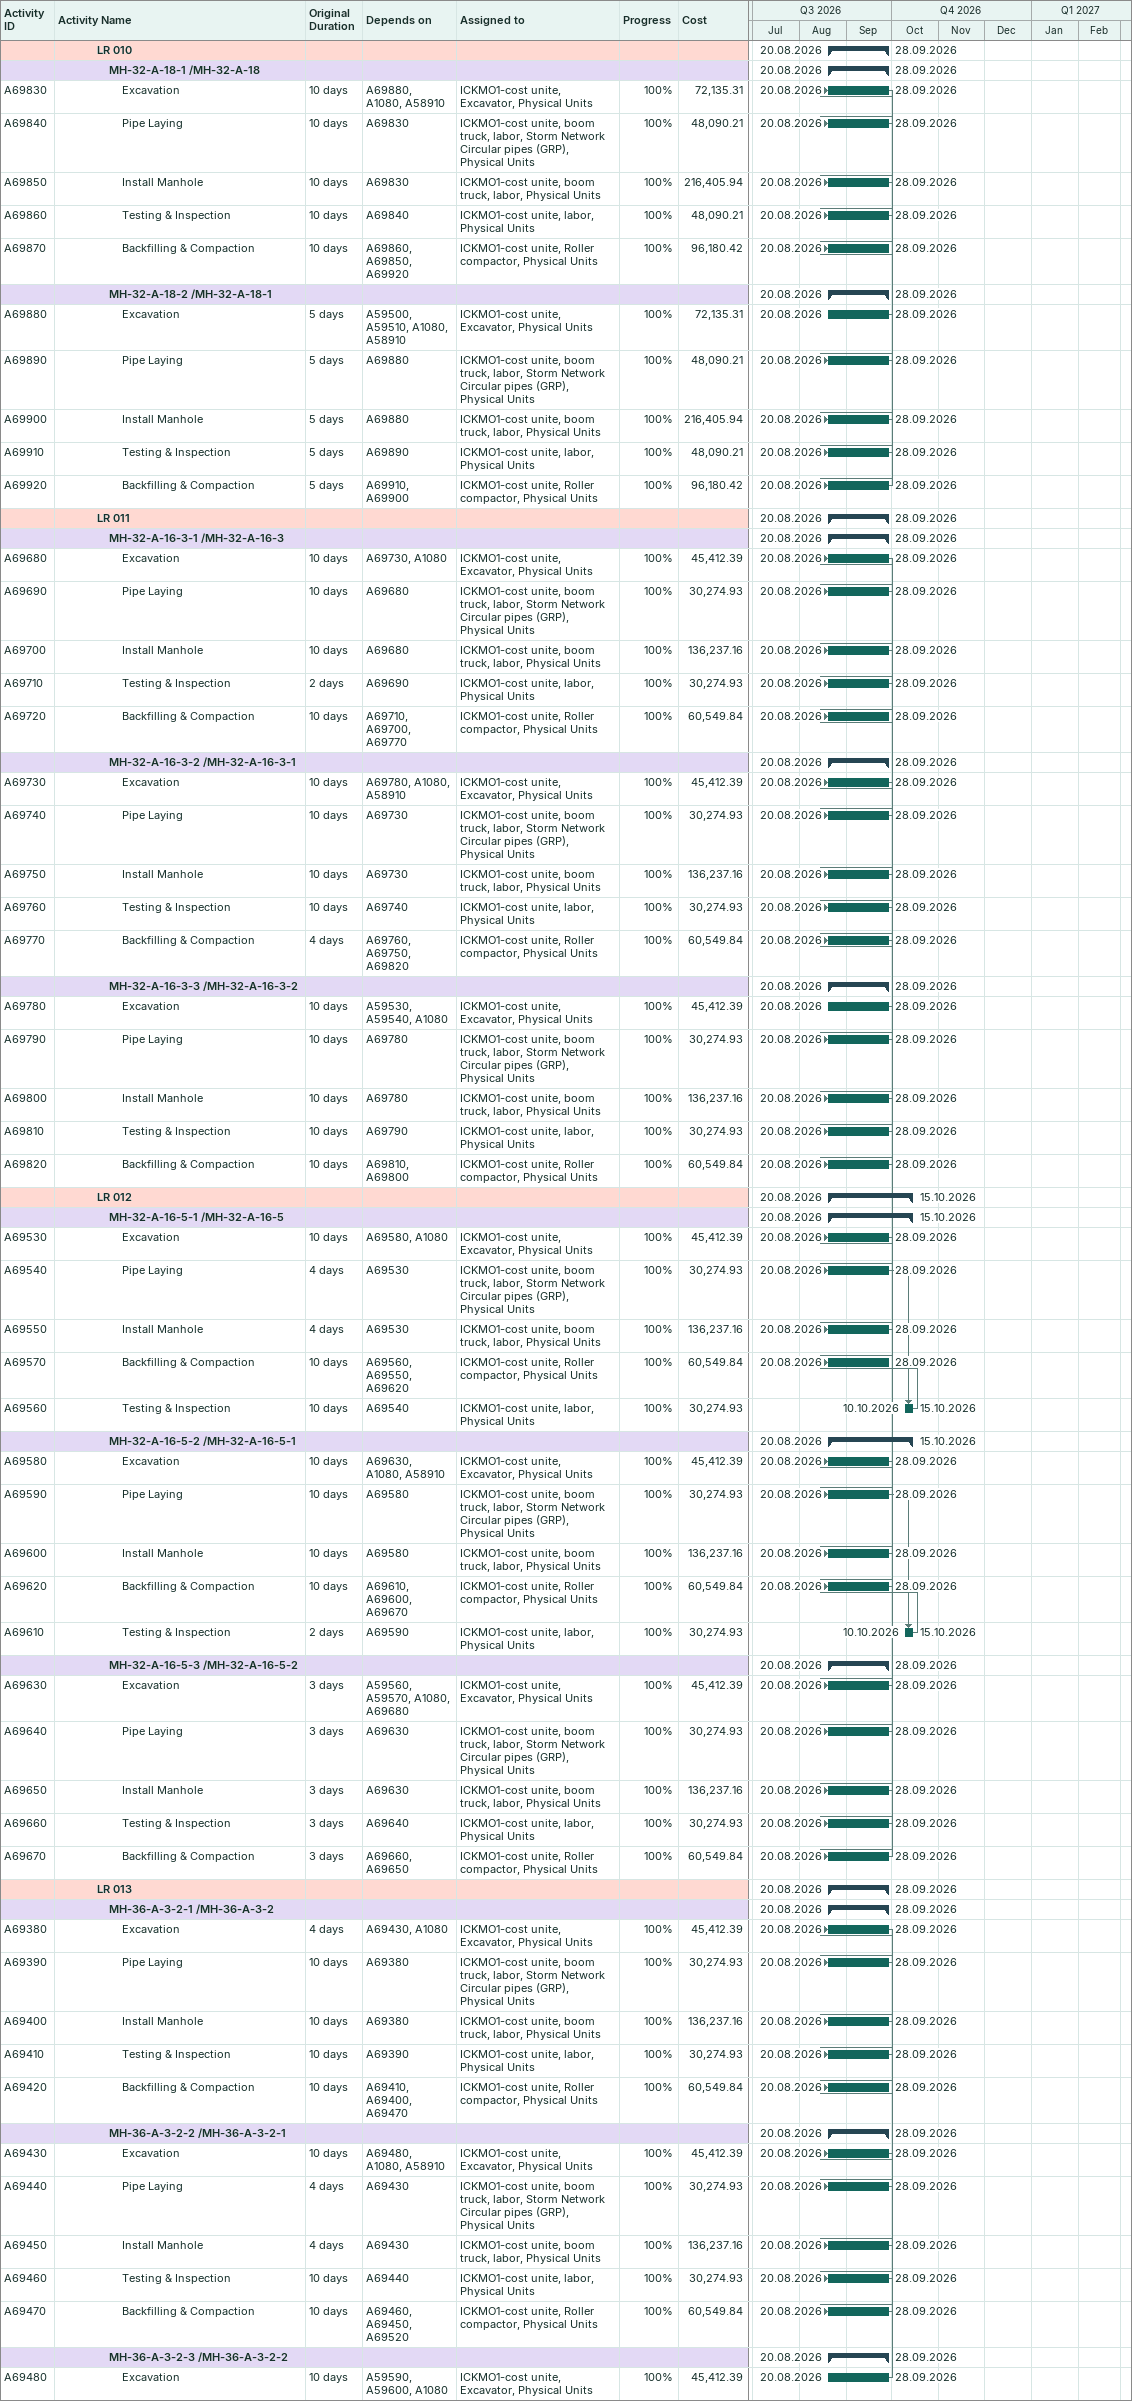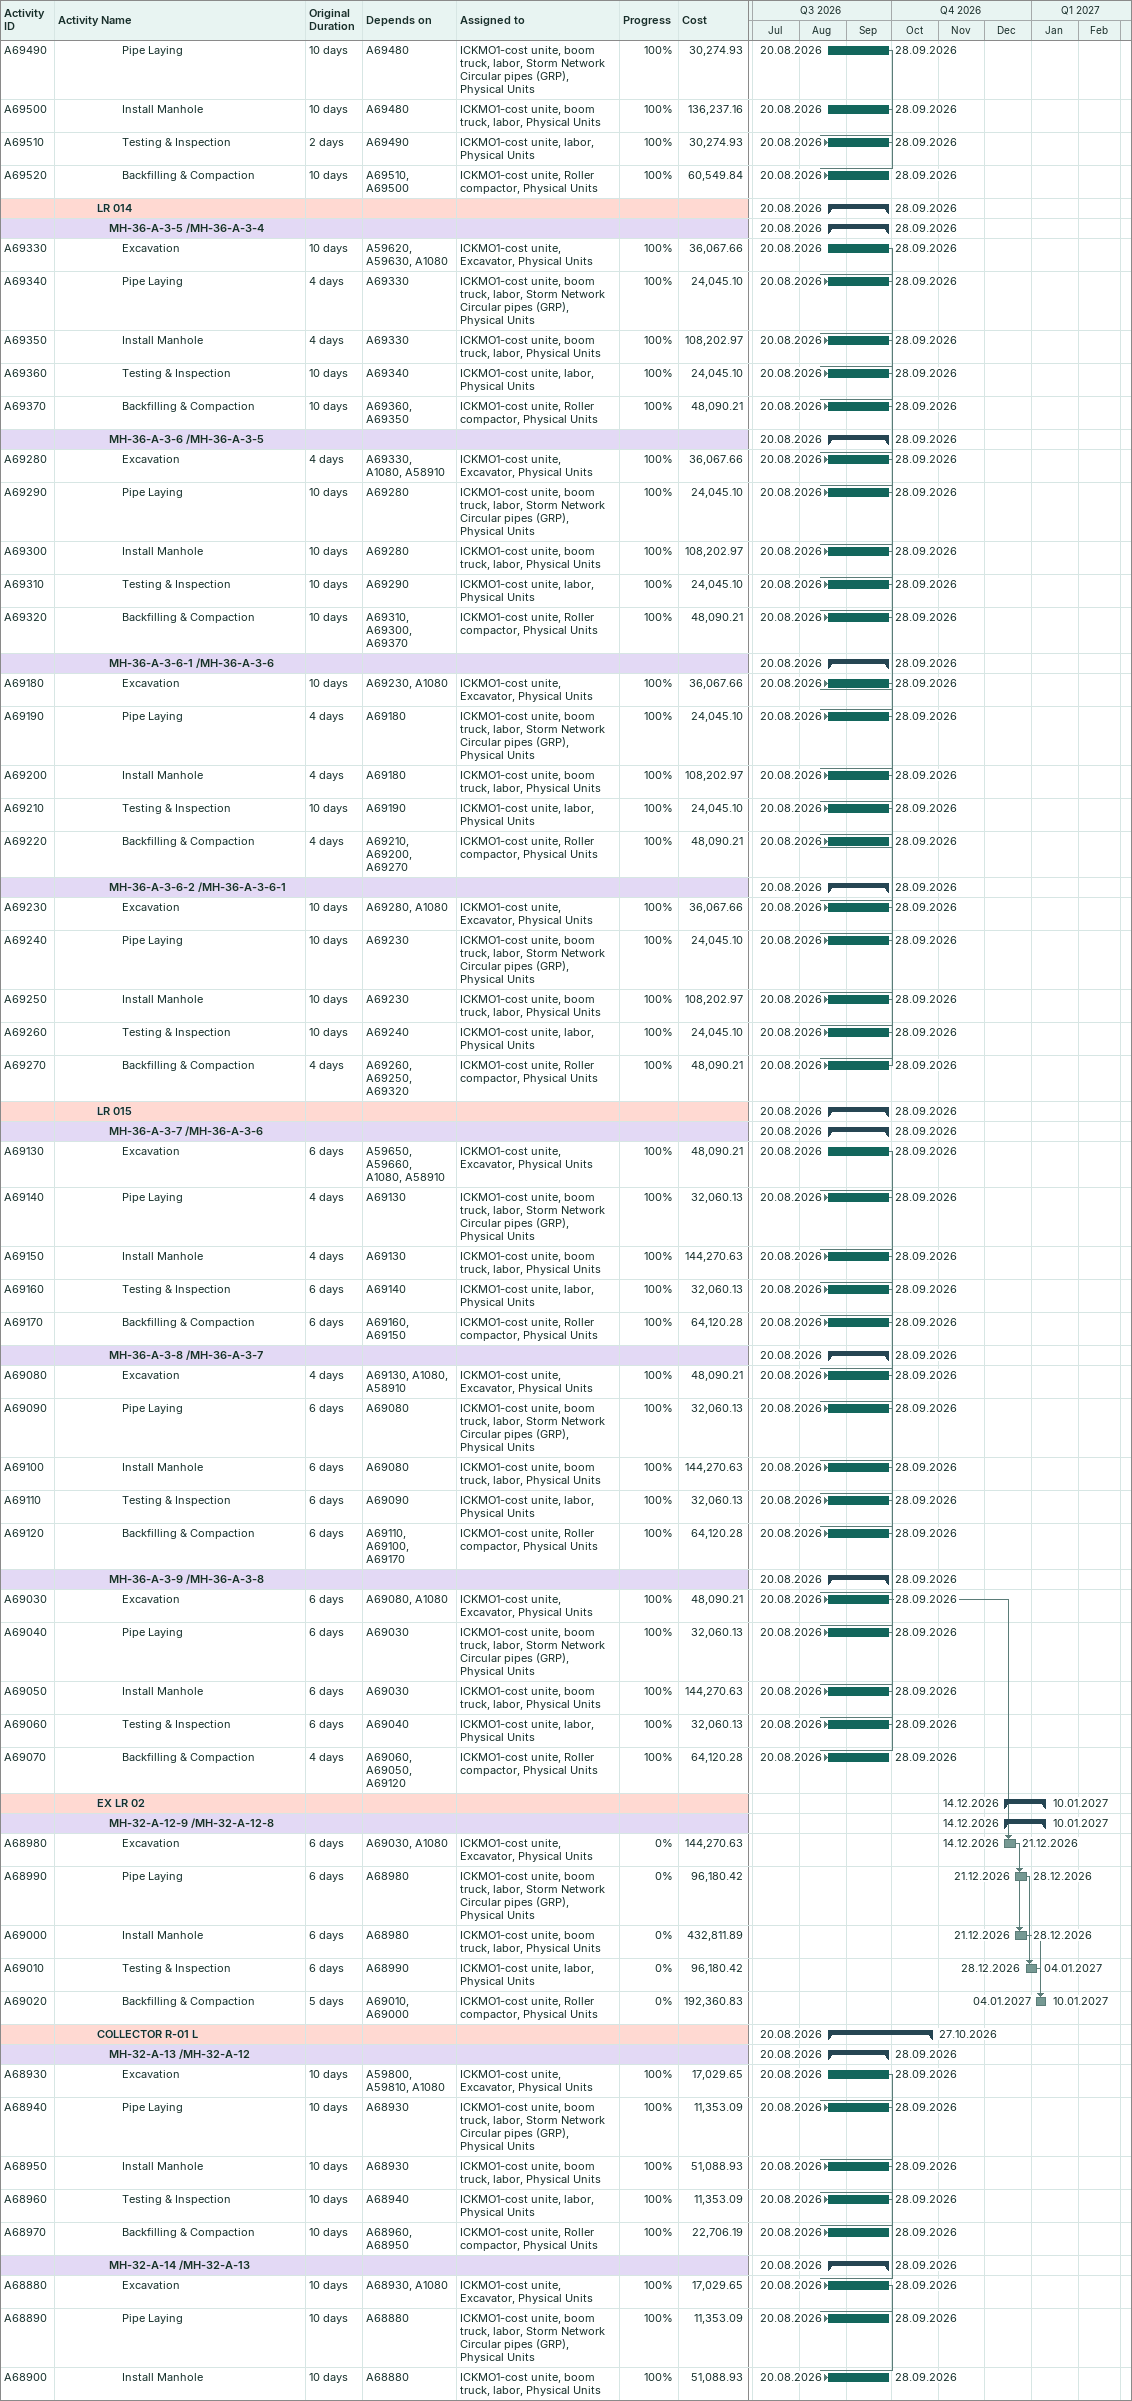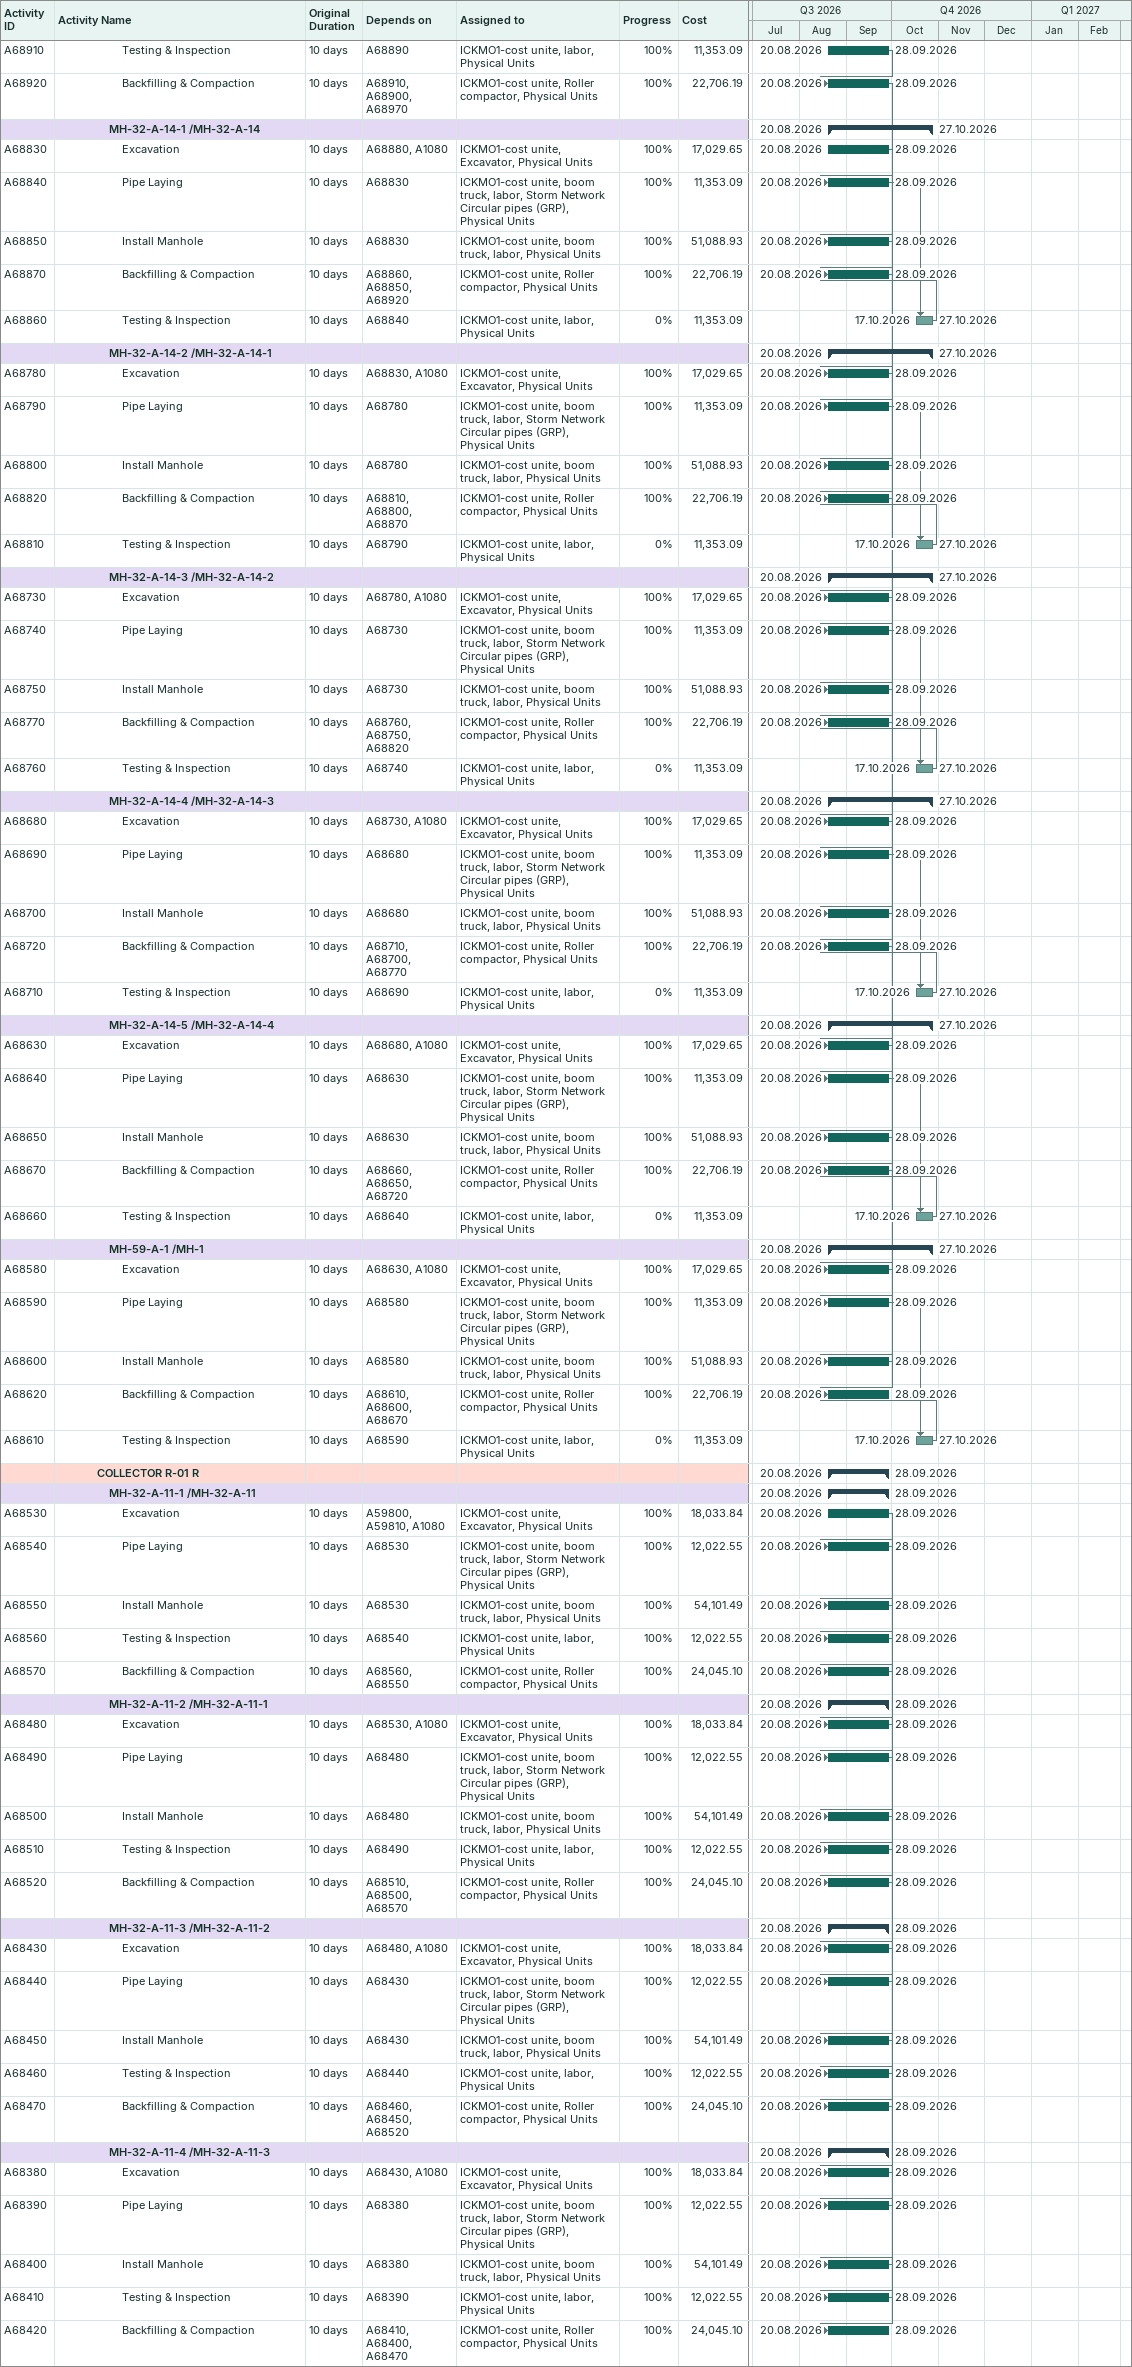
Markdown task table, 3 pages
| ID | Level | Task | Original duration | Start | Finish | Predecessors | Resources | % complete | Cost |
|---|---|---|---|---|---|---|---|---|---|
|  | 4 | **LR 010** |  | 2026-08-20 | 2026-09-28 |  |  |  |  |
|  | 5 | **MH-32-A-18-1 /MH-32-A-18** |  | 2026-08-20 | 2026-09-28 |  |  |  |  |
| A69830 | 6 | Excavation | 10d | 2026-08-20 | 2026-09-28 | A69880, A1080, A58910 | ICKMO1-cost unite, Excavator, Physical Units | 100 | 72135.31 |
| A69840 | 6 | Pipe Laying | 10d | 2026-08-20 | 2026-09-28 | A69830 | ICKMO1-cost unite, boom truck, labor, Storm Network Circular pipes (GRP), Physical Units | 100 | 48090.21 |
| A69850 | 6 | Install Manhole | 10d | 2026-08-20 | 2026-09-28 | A69830 | ICKMO1-cost unite, boom truck, labor, Physical Units | 100 | 216405.94 |
| A69860 | 6 | Testing & Inspection | 10d | 2026-08-20 | 2026-09-28 | A69840 | ICKMO1-cost unite, labor, Physical Units | 100 | 48090.21 |
| A69870 | 6 | Backfilling & Compaction | 10d | 2026-08-20 | 2026-09-28 | A69860, A69850, A69920 | ICKMO1-cost unite, Roller compactor, Physical Units | 100 | 96180.42 |
|  | 5 | **MH-32-A-18-2 /MH-32-A-18-1** |  | 2026-08-20 | 2026-09-28 |  |  |  |  |
| A69880 | 6 | Excavation | 5d | 2026-08-20 | 2026-09-28 | A59500, A59510, A1080, A58910 | ICKMO1-cost unite, Excavator, Physical Units | 100 | 72135.31 |
| A69890 | 6 | Pipe Laying | 5d | 2026-08-20 | 2026-09-28 | A69880 | ICKMO1-cost unite, boom truck, labor, Storm Network Circular pipes (GRP), Physical Units | 100 | 48090.21 |
| A69900 | 6 | Install Manhole | 5d | 2026-08-20 | 2026-09-28 | A69880 | ICKMO1-cost unite, boom truck, labor, Physical Units | 100 | 216405.94 |
| A69910 | 6 | Testing & Inspection | 5d | 2026-08-20 | 2026-09-28 | A69890 | ICKMO1-cost unite, labor, Physical Units | 100 | 48090.21 |
| A69920 | 6 | Backfilling & Compaction | 5d | 2026-08-20 | 2026-09-28 | A69910, A69900 | ICKMO1-cost unite, Roller compactor, Physical Units | 100 | 96180.42 |
|  | 4 | **LR 011** |  | 2026-08-20 | 2026-09-28 |  |  |  |  |
|  | 5 | **MH-32-A-16-3-1 /MH-32-A-16-3** |  | 2026-08-20 | 2026-09-28 |  |  |  |  |
| A69680 | 6 | Excavation | 10d | 2026-08-20 | 2026-09-28 | A69730, A1080 | ICKMO1-cost unite, Excavator, Physical Units | 100 | 45412.39 |
| A69690 | 6 | Pipe Laying | 10d | 2026-08-20 | 2026-09-28 | A69680 | ICKMO1-cost unite, boom truck, labor, Storm Network Circular pipes (GRP), Physical Units | 100 | 30274.93 |
| A69700 | 6 | Install Manhole | 10d | 2026-08-20 | 2026-09-28 | A69680 | ICKMO1-cost unite, boom truck, labor, Physical Units | 100 | 136237.16 |
| A69710 | 6 | Testing & Inspection | 2d | 2026-08-20 | 2026-09-28 | A69690 | ICKMO1-cost unite, labor, Physical Units | 100 | 30274.93 |
| A69720 | 6 | Backfilling & Compaction | 10d | 2026-08-20 | 2026-09-28 | A69710, A69700, A69770 | ICKMO1-cost unite, Roller compactor, Physical Units | 100 | 60549.84 |
|  | 5 | **MH-32-A-16-3-2 /MH-32-A-16-3-1** |  | 2026-08-20 | 2026-09-28 |  |  |  |  |
| A69730 | 6 | Excavation | 10d | 2026-08-20 | 2026-09-28 | A69780, A1080, A58910 | ICKMO1-cost unite, Excavator, Physical Units | 100 | 45412.39 |
| A69740 | 6 | Pipe Laying | 10d | 2026-08-20 | 2026-09-28 | A69730 | ICKMO1-cost unite, boom truck, labor, Storm Network Circular pipes (GRP), Physical Units | 100 | 30274.93 |
| A69750 | 6 | Install Manhole | 10d | 2026-08-20 | 2026-09-28 | A69730 | ICKMO1-cost unite, boom truck, labor, Physical Units | 100 | 136237.16 |
| A69760 | 6 | Testing & Inspection | 10d | 2026-08-20 | 2026-09-28 | A69740 | ICKMO1-cost unite, labor, Physical Units | 100 | 30274.93 |
| A69770 | 6 | Backfilling & Compaction | 4d | 2026-08-20 | 2026-09-28 | A69760, A69750, A69820 | ICKMO1-cost unite, Roller compactor, Physical Units | 100 | 60549.84 |
|  | 5 | **MH-32-A-16-3-3 /MH-32-A-16-3-2** |  | 2026-08-20 | 2026-09-28 |  |  |  |  |
| A69780 | 6 | Excavation | 10d | 2026-08-20 | 2026-09-28 | A59530, A59540, A1080 | ICKMO1-cost unite, Excavator, Physical Units | 100 | 45412.39 |
| A69790 | 6 | Pipe Laying | 10d | 2026-08-20 | 2026-09-28 | A69780 | ICKMO1-cost unite, boom truck, labor, Storm Network Circular pipes (GRP), Physical Units | 100 | 30274.93 |
| A69800 | 6 | Install Manhole | 10d | 2026-08-20 | 2026-09-28 | A69780 | ICKMO1-cost unite, boom truck, labor, Physical Units | 100 | 136237.16 |
| A69810 | 6 | Testing & Inspection | 10d | 2026-08-20 | 2026-09-28 | A69790 | ICKMO1-cost unite, labor, Physical Units | 100 | 30274.93 |
| A69820 | 6 | Backfilling & Compaction | 10d | 2026-08-20 | 2026-09-28 | A69810, A69800 | ICKMO1-cost unite, Roller compactor, Physical Units | 100 | 60549.84 |
|  | 4 | **LR 012** |  | 2026-08-20 | 2026-10-15 |  |  |  |  |
|  | 5 | **MH-32-A-16-5-1 /MH-32-A-16-5** |  | 2026-08-20 | 2026-10-15 |  |  |  |  |
| A69530 | 6 | Excavation | 10d | 2026-08-20 | 2026-09-28 | A69580, A1080 | ICKMO1-cost unite, Excavator, Physical Units | 100 | 45412.39 |
| A69540 | 6 | Pipe Laying | 4d | 2026-08-20 | 2026-09-28 | A69530 | ICKMO1-cost unite, boom truck, labor, Storm Network Circular pipes (GRP), Physical Units | 100 | 30274.93 |
| A69550 | 6 | Install Manhole | 4d | 2026-08-20 | 2026-09-28 | A69530 | ICKMO1-cost unite, boom truck, labor, Physical Units | 100 | 136237.16 |
| A69570 | 6 | Backfilling & Compaction | 10d | 2026-08-20 | 2026-09-28 | A69560, A69550, A69620 | ICKMO1-cost unite, Roller compactor, Physical Units | 100 | 60549.84 |
| A69560 | 6 | Testing & Inspection | 10d | 2026-10-10 | 2026-10-15 | A69540 | ICKMO1-cost unite, labor, Physical Units | 100 | 30274.93 |
|  | 5 | **MH-32-A-16-5-2 /MH-32-A-16-5-1** |  | 2026-08-20 | 2026-10-15 |  |  |  |  |
| A69580 | 6 | Excavation | 10d | 2026-08-20 | 2026-09-28 | A69630, A1080, A58910 | ICKMO1-cost unite, Excavator, Physical Units | 100 | 45412.39 |
| A69590 | 6 | Pipe Laying | 10d | 2026-08-20 | 2026-09-28 | A69580 | ICKMO1-cost unite, boom truck, labor, Storm Network Circular pipes (GRP), Physical Units | 100 | 30274.93 |
| A69600 | 6 | Install Manhole | 10d | 2026-08-20 | 2026-09-28 | A69580 | ICKMO1-cost unite, boom truck, labor, Physical Units | 100 | 136237.16 |
| A69620 | 6 | Backfilling & Compaction | 10d | 2026-08-20 | 2026-09-28 | A69610, A69600, A69670 | ICKMO1-cost unite, Roller compactor, Physical Units | 100 | 60549.84 |
| A69610 | 6 | Testing & Inspection | 2d | 2026-10-10 | 2026-10-15 | A69590 | ICKMO1-cost unite, labor, Physical Units | 100 | 30274.93 |
|  | 5 | **MH-32-A-16-5-3 /MH-32-A-16-5-2** |  | 2026-08-20 | 2026-09-28 |  |  |  |  |
| A69630 | 6 | Excavation | 3d | 2026-08-20 | 2026-09-28 | A59560, A59570, A1080, A69680 | ICKMO1-cost unite, Excavator, Physical Units | 100 | 45412.39 |
| A69640 | 6 | Pipe Laying | 3d | 2026-08-20 | 2026-09-28 | A69630 | ICKMO1-cost unite, boom truck, labor, Storm Network Circular pipes (GRP), Physical Units | 100 | 30274.93 |
| A69650 | 6 | Install Manhole | 3d | 2026-08-20 | 2026-09-28 | A69630 | ICKMO1-cost unite, boom truck, labor, Physical Units | 100 | 136237.16 |
| A69660 | 6 | Testing & Inspection | 3d | 2026-08-20 | 2026-09-28 | A69640 | ICKMO1-cost unite, labor, Physical Units | 100 | 30274.93 |
| A69670 | 6 | Backfilling & Compaction | 3d | 2026-08-20 | 2026-09-28 | A69660, A69650 | ICKMO1-cost unite, Roller compactor, Physical Units | 100 | 60549.84 |
|  | 4 | **LR 013** |  | 2026-08-20 | 2026-09-28 |  |  |  |  |
|  | 5 | **MH-36-A-3-2-1 /MH-36-A-3-2** |  | 2026-08-20 | 2026-09-28 |  |  |  |  |
| A69380 | 6 | Excavation | 4d | 2026-08-20 | 2026-09-28 | A69430, A1080 | ICKMO1-cost unite, Excavator, Physical Units | 100 | 45412.39 |
| A69390 | 6 | Pipe Laying | 10d | 2026-08-20 | 2026-09-28 | A69380 | ICKMO1-cost unite, boom truck, labor, Storm Network Circular pipes (GRP), Physical Units | 100 | 30274.93 |
| A69400 | 6 | Install Manhole | 10d | 2026-08-20 | 2026-09-28 | A69380 | ICKMO1-cost unite, boom truck, labor, Physical Units | 100 | 136237.16 |
| A69410 | 6 | Testing & Inspection | 10d | 2026-08-20 | 2026-09-28 | A69390 | ICKMO1-cost unite, labor, Physical Units | 100 | 30274.93 |
| A69420 | 6 | Backfilling & Compaction | 10d | 2026-08-20 | 2026-09-28 | A69410, A69400, A69470 | ICKMO1-cost unite, Roller compactor, Physical Units | 100 | 60549.84 |
|  | 5 | **MH-36-A-3-2-2 /MH-36-A-3-2-1** |  | 2026-08-20 | 2026-09-28 |  |  |  |  |
| A69430 | 6 | Excavation | 10d | 2026-08-20 | 2026-09-28 | A69480, A1080, A58910 | ICKMO1-cost unite, Excavator, Physical Units | 100 | 45412.39 |
| A69440 | 6 | Pipe Laying | 4d | 2026-08-20 | 2026-09-28 | A69430 | ICKMO1-cost unite, boom truck, labor, Storm Network Circular pipes (GRP), Physical Units | 100 | 30274.93 |
| A69450 | 6 | Install Manhole | 4d | 2026-08-20 | 2026-09-28 | A69430 | ICKMO1-cost unite, boom truck, labor, Physical Units | 100 | 136237.16 |
| A69460 | 6 | Testing & Inspection | 10d | 2026-08-20 | 2026-09-28 | A69440 | ICKMO1-cost unite, labor, Physical Units | 100 | 30274.93 |
| A69470 | 6 | Backfilling & Compaction | 10d | 2026-08-20 | 2026-09-28 | A69460, A69450, A69520 | ICKMO1-cost unite, Roller compactor, Physical Units | 100 | 60549.84 |
|  | 5 | **MH-36-A-3-2-3 /MH-36-A-3-2-2** |  | 2026-08-20 | 2026-09-28 |  |  |  |  |
| A69480 | 6 | Excavation | 10d | 2026-08-20 | 2026-09-28 | A59590, A59600, A1080 | ICKMO1-cost unite, Excavator, Physical Units | 100 | 45412.39 |
| A69490 | 6 | Pipe Laying | 10d | 2026-08-20 | 2026-09-28 | A69480 | ICKMO1-cost unite, boom truck, labor, Storm Network Circular pipes (GRP), Physical Units | 100 | 30274.93 |
| A69500 | 6 | Install Manhole | 10d | 2026-08-20 | 2026-09-28 | A69480 | ICKMO1-cost unite, boom truck, labor, Physical Units | 100 | 136237.16 |
| A69510 | 6 | Testing & Inspection | 2d | 2026-08-20 | 2026-09-28 | A69490 | ICKMO1-cost unite, labor, Physical Units | 100 | 30274.93 |
| A69520 | 6 | Backfilling & Compaction | 10d | 2026-08-20 | 2026-09-28 | A69510, A69500 | ICKMO1-cost unite, Roller compactor, Physical Units | 100 | 60549.84 |
|  | 4 | **LR 014** |  | 2026-08-20 | 2026-09-28 |  |  |  |  |
|  | 5 | **MH-36-A-3-5 /MH-36-A-3-4** |  | 2026-08-20 | 2026-09-28 |  |  |  |  |
| A69330 | 6 | Excavation | 10d | 2026-08-20 | 2026-09-28 | A59620, A59630, A1080 | ICKMO1-cost unite, Excavator, Physical Units | 100 | 36067.66 |
| A69340 | 6 | Pipe Laying | 4d | 2026-08-20 | 2026-09-28 | A69330 | ICKMO1-cost unite, boom truck, labor, Storm Network Circular pipes (GRP), Physical Units | 100 | 24045.10 |
| A69350 | 6 | Install Manhole | 4d | 2026-08-20 | 2026-09-28 | A69330 | ICKMO1-cost unite, boom truck, labor, Physical Units | 100 | 108202.97 |
| A69360 | 6 | Testing & Inspection | 10d | 2026-08-20 | 2026-09-28 | A69340 | ICKMO1-cost unite, labor, Physical Units | 100 | 24045.10 |
| A69370 | 6 | Backfilling & Compaction | 10d | 2026-08-20 | 2026-09-28 | A69360, A69350 | ICKMO1-cost unite, Roller compactor, Physical Units | 100 | 48090.21 |
|  | 5 | **MH-36-A-3-6 /MH-36-A-3-5** |  | 2026-08-20 | 2026-09-28 |  |  |  |  |
| A69280 | 6 | Excavation | 4d | 2026-08-20 | 2026-09-28 | A69330, A1080, A58910 | ICKMO1-cost unite, Excavator, Physical Units | 100 | 36067.66 |
| A69290 | 6 | Pipe Laying | 10d | 2026-08-20 | 2026-09-28 | A69280 | ICKMO1-cost unite, boom truck, labor, Storm Network Circular pipes (GRP), Physical Units | 100 | 24045.10 |
| A69300 | 6 | Install Manhole | 10d | 2026-08-20 | 2026-09-28 | A69280 | ICKMO1-cost unite, boom truck, labor, Physical Units | 100 | 108202.97 |
| A69310 | 6 | Testing & Inspection | 10d | 2026-08-20 | 2026-09-28 | A69290 | ICKMO1-cost unite, labor, Physical Units | 100 | 24045.10 |
| A69320 | 6 | Backfilling & Compaction | 10d | 2026-08-20 | 2026-09-28 | A69310, A69300, A69370 | ICKMO1-cost unite, Roller compactor, Physical Units | 100 | 48090.21 |
|  | 5 | **MH-36-A-3-6-1 /MH-36-A-3-6** |  | 2026-08-20 | 2026-09-28 |  |  |  |  |
| A69180 | 6 | Excavation | 10d | 2026-08-20 | 2026-09-28 | A69230, A1080 | ICKMO1-cost unite, Excavator, Physical Units | 100 | 36067.66 |
| A69190 | 6 | Pipe Laying | 4d | 2026-08-20 | 2026-09-28 | A69180 | ICKMO1-cost unite, boom truck, labor, Storm Network Circular pipes (GRP), Physical Units | 100 | 24045.10 |
| A69200 | 6 | Install Manhole | 4d | 2026-08-20 | 2026-09-28 | A69180 | ICKMO1-cost unite, boom truck, labor, Physical Units | 100 | 108202.97 |
| A69210 | 6 | Testing & Inspection | 10d | 2026-08-20 | 2026-09-28 | A69190 | ICKMO1-cost unite, labor, Physical Units | 100 | 24045.10 |
| A69220 | 6 | Backfilling & Compaction | 4d | 2026-08-20 | 2026-09-28 | A69210, A69200, A69270 | ICKMO1-cost unite, Roller compactor, Physical Units | 100 | 48090.21 |
|  | 5 | **MH-36-A-3-6-2 /MH-36-A-3-6-1** |  | 2026-08-20 | 2026-09-28 |  |  |  |  |
| A69230 | 6 | Excavation | 10d | 2026-08-20 | 2026-09-28 | A69280, A1080 | ICKMO1-cost unite, Excavator, Physical Units | 100 | 36067.66 |
| A69240 | 6 | Pipe Laying | 10d | 2026-08-20 | 2026-09-28 | A69230 | ICKMO1-cost unite, boom truck, labor, Storm Network Circular pipes (GRP), Physical Units | 100 | 24045.10 |
| A69250 | 6 | Install Manhole | 10d | 2026-08-20 | 2026-09-28 | A69230 | ICKMO1-cost unite, boom truck, labor, Physical Units | 100 | 108202.97 |
| A69260 | 6 | Testing & Inspection | 10d | 2026-08-20 | 2026-09-28 | A69240 | ICKMO1-cost unite, labor, Physical Units | 100 | 24045.10 |
| A69270 | 6 | Backfilling & Compaction | 4d | 2026-08-20 | 2026-09-28 | A69260, A69250, A69320 | ICKMO1-cost unite, Roller compactor, Physical Units | 100 | 48090.21 |
|  | 4 | **LR 015** |  | 2026-08-20 | 2026-09-28 |  |  |  |  |
|  | 5 | **MH-36-A-3-7 /MH-36-A-3-6** |  | 2026-08-20 | 2026-09-28 |  |  |  |  |
| A69130 | 6 | Excavation | 6d | 2026-08-20 | 2026-09-28 | A59650, A59660, A1080, A58910 | ICKMO1-cost unite, Excavator, Physical Units | 100 | 48090.21 |
| A69140 | 6 | Pipe Laying | 4d | 2026-08-20 | 2026-09-28 | A69130 | ICKMO1-cost unite, boom truck, labor, Storm Network Circular pipes (GRP), Physical Units | 100 | 32060.13 |
| A69150 | 6 | Install Manhole | 4d | 2026-08-20 | 2026-09-28 | A69130 | ICKMO1-cost unite, boom truck, labor, Physical Units | 100 | 144270.63 |
| A69160 | 6 | Testing & Inspection | 6d | 2026-08-20 | 2026-09-28 | A69140 | ICKMO1-cost unite, labor, Physical Units | 100 | 32060.13 |
| A69170 | 6 | Backfilling & Compaction | 6d | 2026-08-20 | 2026-09-28 | A69160, A69150 | ICKMO1-cost unite, Roller compactor, Physical Units | 100 | 64120.28 |
|  | 5 | **MH-36-A-3-8 /MH-36-A-3-7** |  | 2026-08-20 | 2026-09-28 |  |  |  |  |
| A69080 | 6 | Excavation | 4d | 2026-08-20 | 2026-09-28 | A69130, A1080, A58910 | ICKMO1-cost unite, Excavator, Physical Units | 100 | 48090.21 |
| A69090 | 6 | Pipe Laying | 6d | 2026-08-20 | 2026-09-28 | A69080 | ICKMO1-cost unite, boom truck, labor, Storm Network Circular pipes (GRP), Physical Units | 100 | 32060.13 |
| A69100 | 6 | Install Manhole | 6d | 2026-08-20 | 2026-09-28 | A69080 | ICKMO1-cost unite, boom truck, labor, Physical Units | 100 | 144270.63 |
| A69110 | 6 | Testing & Inspection | 6d | 2026-08-20 | 2026-09-28 | A69090 | ICKMO1-cost unite, labor, Physical Units | 100 | 32060.13 |
| A69120 | 6 | Backfilling & Compaction | 6d | 2026-08-20 | 2026-09-28 | A69110, A69100, A69170 | ICKMO1-cost unite, Roller compactor, Physical Units | 100 | 64120.28 |
|  | 5 | **MH-36-A-3-9 /MH-36-A-3-8** |  | 2026-08-20 | 2026-09-28 |  |  |  |  |
| A69030 | 6 | Excavation | 6d | 2026-08-20 | 2026-09-28 | A69080, A1080 | ICKMO1-cost unite, Excavator, Physical Units | 100 | 48090.21 |
| A69040 | 6 | Pipe Laying | 6d | 2026-08-20 | 2026-09-28 | A69030 | ICKMO1-cost unite, boom truck, labor, Storm Network Circular pipes (GRP), Physical Units | 100 | 32060.13 |
| A69050 | 6 | Install Manhole | 6d | 2026-08-20 | 2026-09-28 | A69030 | ICKMO1-cost unite, boom truck, labor, Physical Units | 100 | 144270.63 |
| A69060 | 6 | Testing & Inspection | 6d | 2026-08-20 | 2026-09-28 | A69040 | ICKMO1-cost unite, labor, Physical Units | 100 | 32060.13 |
| A69070 | 6 | Backfilling & Compaction | 4d | 2026-08-20 | 2026-09-28 | A69060, A69050, A69120 | ICKMO1-cost unite, Roller compactor, Physical Units | 100 | 64120.28 |
|  | 4 | **EX LR 02** |  | 2026-12-14 | 2027-01-10 |  |  |  |  |
|  | 5 | **MH-32-A-12-9 /MH-32-A-12-8** |  | 2026-12-14 | 2027-01-10 |  |  |  |  |
| A68980 | 6 | Excavation | 6d | 2026-12-14 | 2026-12-21 | A69030, A1080 | ICKMO1-cost unite, Excavator, Physical Units | 0 | 144270.63 |
| A68990 | 6 | Pipe Laying | 6d | 2026-12-21 | 2026-12-28 | A68980 | ICKMO1-cost unite, boom truck, labor, Storm Network Circular pipes (GRP), Physical Units | 0 | 96180.42 |
| A69000 | 6 | Install Manhole | 6d | 2026-12-21 | 2026-12-28 | A68980 | ICKMO1-cost unite, boom truck, labor, Physical Units | 0 | 432811.89 |
| A69010 | 6 | Testing & Inspection | 6d | 2026-12-28 | 2027-01-04 | A68990 | ICKMO1-cost unite, labor, Physical Units | 0 | 96180.42 |
| A69020 | 6 | Backfilling & Compaction | 5d | 2027-01-04 | 2027-01-10 | A69010, A69000 | ICKMO1-cost unite, Roller compactor, Physical Units | 0 | 192360.83 |
|  | 4 | **COLLECTOR R-01 L** |  | 2026-08-20 | 2026-10-27 |  |  |  |  |
|  | 5 | **MH-32-A-13 /MH-32-A-12** |  | 2026-08-20 | 2026-09-28 |  |  |  |  |
| A68930 | 6 | Excavation | 10d | 2026-08-20 | 2026-09-28 | A59800, A59810, A1080 | ICKMO1-cost unite, Excavator, Physical Units | 100 | 17029.65 |
| A68940 | 6 | Pipe Laying | 10d | 2026-08-20 | 2026-09-28 | A68930 | ICKMO1-cost unite, boom truck, labor, Storm Network Circular pipes (GRP), Physical Units | 100 | 11353.09 |
| A68950 | 6 | Install Manhole | 10d | 2026-08-20 | 2026-09-28 | A68930 | ICKMO1-cost unite, boom truck, labor, Physical Units | 100 | 51088.93 |
| A68960 | 6 | Testing & Inspection | 10d | 2026-08-20 | 2026-09-28 | A68940 | ICKMO1-cost unite, labor, Physical Units | 100 | 11353.09 |
| A68970 | 6 | Backfilling & Compaction | 10d | 2026-08-20 | 2026-09-28 | A68960, A68950 | ICKMO1-cost unite, Roller compactor, Physical Units | 100 | 22706.19 |
|  | 5 | **MH-32-A-14 /MH-32-A-13** |  | 2026-08-20 | 2026-09-28 |  |  |  |  |
| A68880 | 6 | Excavation | 10d | 2026-08-20 | 2026-09-28 | A68930, A1080 | ICKMO1-cost unite, Excavator, Physical Units | 100 | 17029.65 |
| A68890 | 6 | Pipe Laying | 10d | 2026-08-20 | 2026-09-28 | A68880 | ICKMO1-cost unite, boom truck, labor, Storm Network Circular pipes (GRP), Physical Units | 100 | 11353.09 |
| A68900 | 6 | Install Manhole | 10d | 2026-08-20 | 2026-09-28 | A68880 | ICKMO1-cost unite, boom truck, labor, Physical Units | 100 | 51088.93 |
| A68910 | 6 | Testing & Inspection | 10d | 2026-08-20 | 2026-09-28 | A68890 | ICKMO1-cost unite, labor, Physical Units | 100 | 11353.09 |
| A68920 | 6 | Backfilling & Compaction | 10d | 2026-08-20 | 2026-09-28 | A68910, A68900, A68970 | ICKMO1-cost unite, Roller compactor, Physical Units | 100 | 22706.19 |
|  | 5 | **MH-32-A-14-1 /MH-32-A-14** |  | 2026-08-20 | 2026-10-27 |  |  |  |  |
| A68830 | 6 | Excavation | 10d | 2026-08-20 | 2026-09-28 | A68880, A1080 | ICKMO1-cost unite, Excavator, Physical Units | 100 | 17029.65 |
| A68840 | 6 | Pipe Laying | 10d | 2026-08-20 | 2026-09-28 | A68830 | ICKMO1-cost unite, boom truck, labor, Storm Network Circular pipes (GRP), Physical Units | 100 | 11353.09 |
| A68850 | 6 | Install Manhole | 10d | 2026-08-20 | 2026-09-28 | A68830 | ICKMO1-cost unite, boom truck, labor, Physical Units | 100 | 51088.93 |
| A68870 | 6 | Backfilling & Compaction | 10d | 2026-08-20 | 2026-09-28 | A68860, A68850, A68920 | ICKMO1-cost unite, Roller compactor, Physical Units | 100 | 22706.19 |
| A68860 | 6 | Testing & Inspection | 10d | 2026-10-17 | 2026-10-27 | A68840 | ICKMO1-cost unite, labor, Physical Units | 0 | 11353.09 |
|  | 5 | **MH-32-A-14-2 /MH-32-A-14-1** |  | 2026-08-20 | 2026-10-27 |  |  |  |  |
| A68780 | 6 | Excavation | 10d | 2026-08-20 | 2026-09-28 | A68830, A1080 | ICKMO1-cost unite, Excavator, Physical Units | 100 | 17029.65 |
| A68790 | 6 | Pipe Laying | 10d | 2026-08-20 | 2026-09-28 | A68780 | ICKMO1-cost unite, boom truck, labor, Storm Network Circular pipes (GRP), Physical Units | 100 | 11353.09 |
| A68800 | 6 | Install Manhole | 10d | 2026-08-20 | 2026-09-28 | A68780 | ICKMO1-cost unite, boom truck, labor, Physical Units | 100 | 51088.93 |
| A68820 | 6 | Backfilling & Compaction | 10d | 2026-08-20 | 2026-09-28 | A68810, A68800, A68870 | ICKMO1-cost unite, Roller compactor, Physical Units | 100 | 22706.19 |
| A68810 | 6 | Testing & Inspection | 10d | 2026-10-17 | 2026-10-27 | A68790 | ICKMO1-cost unite, labor, Physical Units | 0 | 11353.09 |
|  | 5 | **MH-32-A-14-3 /MH-32-A-14-2** |  | 2026-08-20 | 2026-10-27 |  |  |  |  |
| A68730 | 6 | Excavation | 10d | 2026-08-20 | 2026-09-28 | A68780, A1080 | ICKMO1-cost unite, Excavator, Physical Units | 100 | 17029.65 |
| A68740 | 6 | Pipe Laying | 10d | 2026-08-20 | 2026-09-28 | A68730 | ICKMO1-cost unite, boom truck, labor, Storm Network Circular pipes (GRP), Physical Units | 100 | 11353.09 |
| A68750 | 6 | Install Manhole | 10d | 2026-08-20 | 2026-09-28 | A68730 | ICKMO1-cost unite, boom truck, labor, Physical Units | 100 | 51088.93 |
| A68770 | 6 | Backfilling & Compaction | 10d | 2026-08-20 | 2026-09-28 | A68760, A68750, A68820 | ICKMO1-cost unite, Roller compactor, Physical Units | 100 | 22706.19 |
| A68760 | 6 | Testing & Inspection | 10d | 2026-10-17 | 2026-10-27 | A68740 | ICKMO1-cost unite, labor, Physical Units | 0 | 11353.09 |
|  | 5 | **MH-32-A-14-4 /MH-32-A-14-3** |  | 2026-08-20 | 2026-10-27 |  |  |  |  |
| A68680 | 6 | Excavation | 10d | 2026-08-20 | 2026-09-28 | A68730, A1080 | ICKMO1-cost unite, Excavator, Physical Units | 100 | 17029.65 |
| A68690 | 6 | Pipe Laying | 10d | 2026-08-20 | 2026-09-28 | A68680 | ICKMO1-cost unite, boom truck, labor, Storm Network Circular pipes (GRP), Physical Units | 100 | 11353.09 |
| A68700 | 6 | Install Manhole | 10d | 2026-08-20 | 2026-09-28 | A68680 | ICKMO1-cost unite, boom truck, labor, Physical Units | 100 | 51088.93 |
| A68720 | 6 | Backfilling & Compaction | 10d | 2026-08-20 | 2026-09-28 | A68710, A68700, A68770 | ICKMO1-cost unite, Roller compactor, Physical Units | 100 | 22706.19 |
| A68710 | 6 | Testing & Inspection | 10d | 2026-10-17 | 2026-10-27 | A68690 | ICKMO1-cost unite, labor, Physical Units | 0 | 11353.09 |
|  | 5 | **MH-32-A-14-5 /MH-32-A-14-4** |  | 2026-08-20 | 2026-10-27 |  |  |  |  |
| A68630 | 6 | Excavation | 10d | 2026-08-20 | 2026-09-28 | A68680, A1080 | ICKMO1-cost unite, Excavator, Physical Units | 100 | 17029.65 |
| A68640 | 6 | Pipe Laying | 10d | 2026-08-20 | 2026-09-28 | A68630 | ICKMO1-cost unite, boom truck, labor, Storm Network Circular pipes (GRP), Physical Units | 100 | 11353.09 |
| A68650 | 6 | Install Manhole | 10d | 2026-08-20 | 2026-09-28 | A68630 | ICKMO1-cost unite, boom truck, labor, Physical Units | 100 | 51088.93 |
| A68670 | 6 | Backfilling & Compaction | 10d | 2026-08-20 | 2026-09-28 | A68660, A68650, A68720 | ICKMO1-cost unite, Roller compactor, Physical Units | 100 | 22706.19 |
| A68660 | 6 | Testing & Inspection | 10d | 2026-10-17 | 2026-10-27 | A68640 | ICKMO1-cost unite, labor, Physical Units | 0 | 11353.09 |
|  | 5 | **MH-59-A-1 /MH-1** |  | 2026-08-20 | 2026-10-27 |  |  |  |  |
| A68580 | 6 | Excavation | 10d | 2026-08-20 | 2026-09-28 | A68630, A1080 | ICKMO1-cost unite, Excavator, Physical Units | 100 | 17029.65 |
| A68590 | 6 | Pipe Laying | 10d | 2026-08-20 | 2026-09-28 | A68580 | ICKMO1-cost unite, boom truck, labor, Storm Network Circular pipes (GRP), Physical Units | 100 | 11353.09 |
| A68600 | 6 | Install Manhole | 10d | 2026-08-20 | 2026-09-28 | A68580 | ICKMO1-cost unite, boom truck, labor, Physical Units | 100 | 51088.93 |
| A68620 | 6 | Backfilling & Compaction | 10d | 2026-08-20 | 2026-09-28 | A68610, A68600, A68670 | ICKMO1-cost unite, Roller compactor, Physical Units | 100 | 22706.19 |
| A68610 | 6 | Testing & Inspection | 10d | 2026-10-17 | 2026-10-27 | A68590 | ICKMO1-cost unite, labor, Physical Units | 0 | 11353.09 |
|  | 4 | **COLLECTOR R-01 R** |  | 2026-08-20 | 2026-09-28 |  |  |  |  |
|  | 5 | **MH-32-A-11-1 /MH-32-A-11** |  | 2026-08-20 | 2026-09-28 |  |  |  |  |
| A68530 | 6 | Excavation | 10d | 2026-08-20 | 2026-09-28 | A59800, A59810, A1080 | ICKMO1-cost unite, Excavator, Physical Units | 100 | 18033.84 |
| A68540 | 6 | Pipe Laying | 10d | 2026-08-20 | 2026-09-28 | A68530 | ICKMO1-cost unite, boom truck, labor, Storm Network Circular pipes (GRP), Physical Units | 100 | 12022.55 |
| A68550 | 6 | Install Manhole | 10d | 2026-08-20 | 2026-09-28 | A68530 | ICKMO1-cost unite, boom truck, labor, Physical Units | 100 | 54101.49 |
| A68560 | 6 | Testing & Inspection | 10d | 2026-08-20 | 2026-09-28 | A68540 | ICKMO1-cost unite, labor, Physical Units | 100 | 12022.55 |
| A68570 | 6 | Backfilling & Compaction | 10d | 2026-08-20 | 2026-09-28 | A68560, A68550 | ICKMO1-cost unite, Roller compactor, Physical Units | 100 | 24045.10 |
|  | 5 | **MH-32-A-11-2 /MH-32-A-11-1** |  | 2026-08-20 | 2026-09-28 |  |  |  |  |
| A68480 | 6 | Excavation | 10d | 2026-08-20 | 2026-09-28 | A68530, A1080 | ICKMO1-cost unite, Excavator, Physical Units | 100 | 18033.84 |
| A68490 | 6 | Pipe Laying | 10d | 2026-08-20 | 2026-09-28 | A68480 | ICKMO1-cost unite, boom truck, labor, Storm Network Circular pipes (GRP), Physical Units | 100 | 12022.55 |
| A68500 | 6 | Install Manhole | 10d | 2026-08-20 | 2026-09-28 | A68480 | ICKMO1-cost unite, boom truck, labor, Physical Units | 100 | 54101.49 |
| A68510 | 6 | Testing & Inspection | 10d | 2026-08-20 | 2026-09-28 | A68490 | ICKMO1-cost unite, labor, Physical Units | 100 | 12022.55 |
| A68520 | 6 | Backfilling & Compaction | 10d | 2026-08-20 | 2026-09-28 | A68510, A68500, A68570 | ICKMO1-cost unite, Roller compactor, Physical Units | 100 | 24045.10 |
|  | 5 | **MH-32-A-11-3 /MH-32-A-11-2** |  | 2026-08-20 | 2026-09-28 |  |  |  |  |
| A68430 | 6 | Excavation | 10d | 2026-08-20 | 2026-09-28 | A68480, A1080 | ICKMO1-cost unite, Excavator, Physical Units | 100 | 18033.84 |
| A68440 | 6 | Pipe Laying | 10d | 2026-08-20 | 2026-09-28 | A68430 | ICKMO1-cost unite, boom truck, labor, Storm Network Circular pipes (GRP), Physical Units | 100 | 12022.55 |
| A68450 | 6 | Install Manhole | 10d | 2026-08-20 | 2026-09-28 | A68430 | ICKMO1-cost unite, boom truck, labor, Physical Units | 100 | 54101.49 |
| A68460 | 6 | Testing & Inspection | 10d | 2026-08-20 | 2026-09-28 | A68440 | ICKMO1-cost unite, labor, Physical Units | 100 | 12022.55 |
| A68470 | 6 | Backfilling & Compaction | 10d | 2026-08-20 | 2026-09-28 | A68460, A68450, A68520 | ICKMO1-cost unite, Roller compactor, Physical Units | 100 | 24045.10 |
|  | 5 | **MH-32-A-11-4 /MH-32-A-11-3** |  | 2026-08-20 | 2026-09-28 |  |  |  |  |
| A68380 | 6 | Excavation | 10d | 2026-08-20 | 2026-09-28 | A68430, A1080 | ICKMO1-cost unite, Excavator, Physical Units | 100 | 18033.84 |
| A68390 | 6 | Pipe Laying | 10d | 2026-08-20 | 2026-09-28 | A68380 | ICKMO1-cost unite, boom truck, labor, Storm Network Circular pipes (GRP), Physical Units | 100 | 12022.55 |
| A68400 | 6 | Install Manhole | 10d | 2026-08-20 | 2026-09-28 | A68380 | ICKMO1-cost unite, boom truck, labor, Physical Units | 100 | 54101.49 |
| A68410 | 6 | Testing & Inspection | 10d | 2026-08-20 | 2026-09-28 | A68390 | ICKMO1-cost unite, labor, Physical Units | 100 | 12022.55 |
| A68420 | 6 | Backfilling & Compaction | 10d | 2026-08-20 | 2026-09-28 | A68410, A68400, A68470 | ICKMO1-cost unite, Roller compactor, Physical Units | 100 | 24045.10 |
